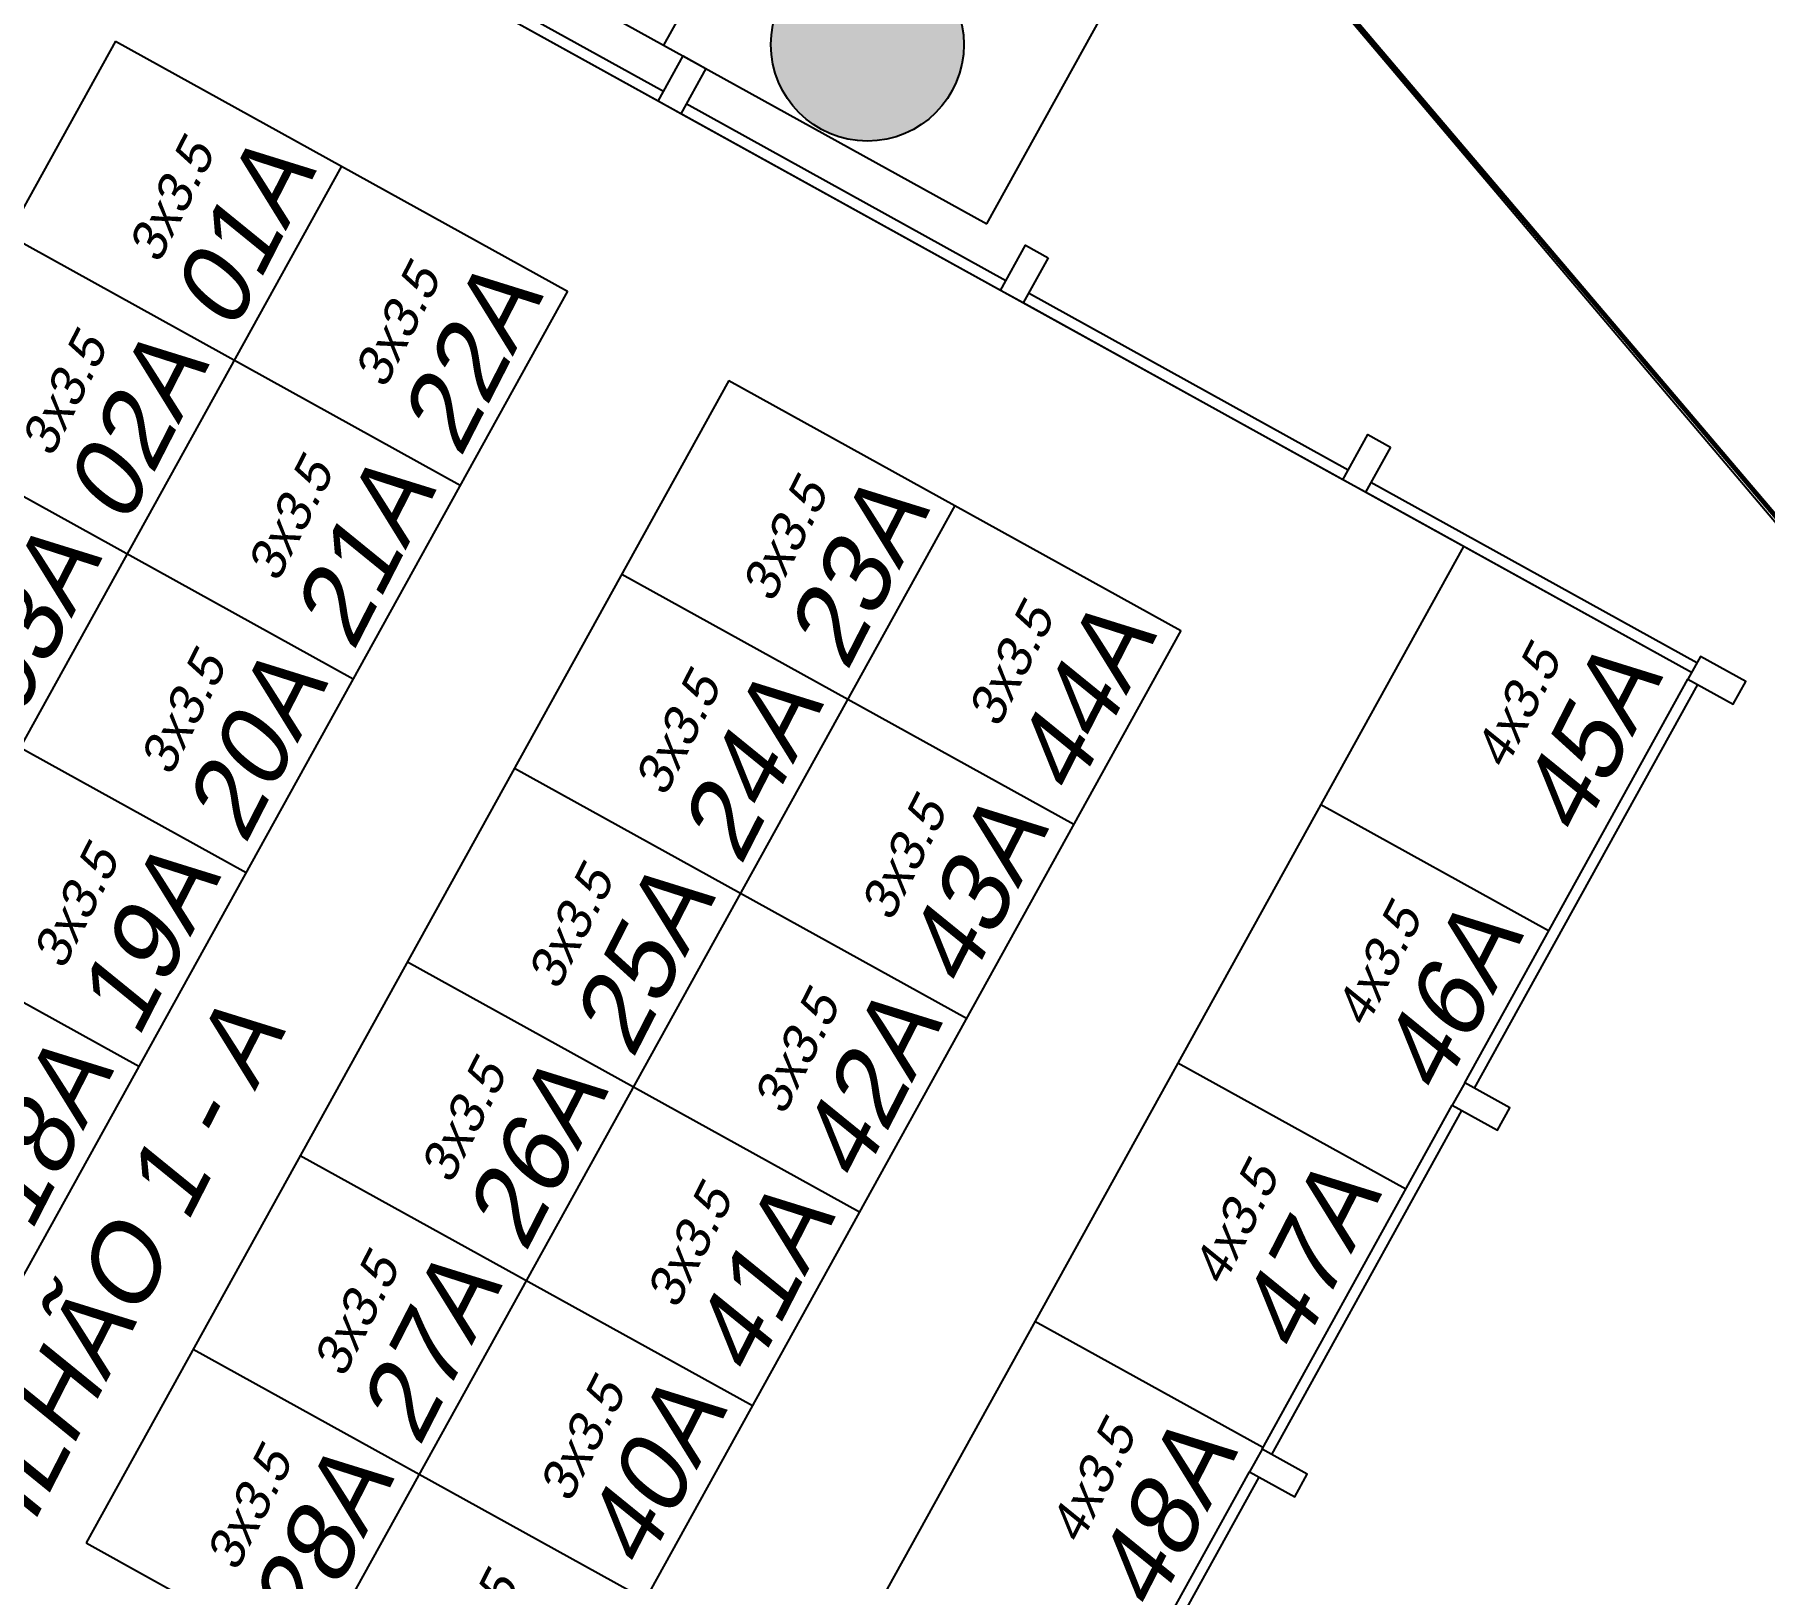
# Model space of a CAD drawing. Header units: metres. Extents: x 2113 to 5678, y -2764 to 956.
# Drawn here: x 3202.81 to 3226.25, y -1666.67 to -1645.75 of the extents above; entities that cross this region are included whole.
import ezdxf

# ---------------------------------------------------------------- set-up
doc = ezdxf.new("R2010")
doc.units = ezdxf.units.M
doc.header["$MEASUREMENT"] = 0
for name, color, linetype in [('_SETOR A', 1, 'Continuous'), ('_SETOR I', 134, 'Continuous'), ('PAREDE', 7, 'Continuous'), ('Pilares-Vigas', 5, 'Continuous'), ('TXT_QUADRAFISCAL_5000', 7, 'Continuous')]:
    doc.layers.add(name, color=color, linetype=linetype)
doc.layers.add('A - Mobiliário Fixo', color=252, linetype='Continuous', lineweight=5)
doc.styles.add('util2000', font='arial.ttf', dxfattribs={"oblique": 12.000028})

# ---------------------------------------------------------------- blocks, each defined once
blk = doc.blocks.new('GINASIO')
at = {"layer": 'A - Mobiliário Fixo'}
blk.add_line((3749.176, -1192.545), (3749.255, -1192.535), dxfattribs=at)
at = {"layer": 'PAREDE', "ltscale": 5}
for p, q in [((3729.142, -1178.095), (3729.142, -1183.42)), ((3729.292, -1178.095), (3729.292, -1183.42)), ((3729.142, -1183.77), (3729.142, -1189.095)), ((3729.292, -1183.77), (3729.292, -1189.095)), ((3729.142, -1189.445), (3729.142, -1195.695)), ((3729.292, -1189.445), (3729.292, -1195.695)), ((3729.292, -1195.795), (3734.342, -1195.795)), ((3734.692, -1195.795), (3739.642, -1195.795)), ((3739.992, -1195.795), (3744.942, -1195.795)), ((3745.292, -1195.795), (3750.242, -1195.795)), ((3729.292, -1195.945), (3734.342, -1195.945)), ((3734.692, -1195.945), (3739.642, -1195.945)), ((3739.992, -1195.945), (3744.942, -1195.945)), ((3745.292, -1195.945), (3750.242, -1195.945))]:
    blk.add_line(p, q, dxfattribs=at)
at = {"layer": 'Pilares-Vigas'}
for points in [[(3729.292, -1183.42), (3728.592, -1183.42), (3728.592, -1183.77), (3729.292, -1183.77), (3729.292, -1183.42)], [(3729.292, -1189.095), (3728.592, -1189.095), (3728.592, -1189.445), (3729.292, -1189.445), (3729.292, -1189.095)], [(3729.292, -1195.695), (3728.592, -1195.695), (3728.592, -1196.045), (3729.292, -1196.045), (3729.292, -1195.695)], [(3734.342, -1196.495), (3734.342, -1195.795), (3734.692, -1195.795), (3734.692, -1196.495), (3734.342, -1196.495)], [(3739.642, -1196.495), (3739.642, -1195.795), (3739.992, -1195.795), (3739.992, -1196.495), (3739.642, -1196.495)], [(3744.942, -1196.495), (3744.942, -1195.795), (3745.292, -1195.795), (3745.292, -1196.495), (3744.942, -1196.495)]]:
    blk.add_lwpolyline(points, dxfattribs=at)

msp = doc.modelspace()

# ---------------------------------------------------------------- hatches: boundary and pattern name
at = {"layer": '_SETOR I'}
h = msp.add_hatch(color=256, dxfattribs=at)
h.dxf.hatch_style = 1
h.paths.add_polyline_path([(3215.399, -1645.98, 1), (3212.791, -1645.795, 1)])

# ---------------------------------------------------------------- linework, layer by layer
msp.add_line((3225.262, -1654.397), (3204.263, -1642.783))
at = {"color": 1, "lineweight": 60, "flags": 128}
msp.add_lwpolyline([(3065.665, -1651.787), (3110.846, -1600.623), (3138.766, -1591.051), (3171.139, -1599.714), (3179.692, -1605.223), (3195.186, -1607.062), (3196.62, -1607.825), (3202.187, -1597.432), (3206.36, -1597.996), (3199.753, -1613.792), (3201.123, -1622.494), (3235.8, -1663.352), (3214.657, -1684.321), (3216.961, -1686.594), (3212.648, -1690.742), (3210.364, -1688.49), (3205.322, -1693.604), (3236.398, -1711.668)], dxfattribs=at)
msp.add_lwpolyline([(3201.123, -1622.494), (3232.329, -1659.367)])
at = {"layer": '_SETOR A'}
for p, q in [((3203.905, -1645.842), (3195.193, -1661.593)), ((3203.905, -1645.842), (3210.03, -1649.23)), ((3206.967, -1647.536), (3198.256, -1663.287)), ((3202.453, -1648.467), (3208.578, -1651.855)), ((3210.03, -1649.23), (3201.319, -1664.981)), ((3212.218, -1650.44), (3203.507, -1666.191)), ((3212.218, -1650.44), (3218.344, -1653.827)), ((3201.001, -1651.092), (3207.127, -1654.48)), ((3215.281, -1652.133), (3206.569, -1667.885)), ((3222.173, -1652.688), (3202.161, -1688.873)), ((3210.766, -1653.065), (3216.892, -1656.453)), ((3199.549, -1653.718), (3205.675, -1657.105)), ((3218.344, -1653.827), (3209.632, -1669.579)), ((3209.314, -1655.69), (3215.44, -1659.078)), ((3223.326, -1657.897), (3220.237, -1656.189)), ((3198.097, -1656.343), (3204.223, -1659.731)), ((3207.862, -1658.315), (3213.988, -1661.703)), ((3221.391, -1661.397), (3218.301, -1659.689)), ((3206.41, -1660.941), (3212.536, -1664.328)), ((3219.455, -1664.898), (3216.366, -1663.189)), ((3204.959, -1663.566), (3211.084, -1666.954)), ((3203.507, -1666.191), (3209.632, -1669.579))]:
    msp.add_line(p, q, dxfattribs=at)
at = {"layer": '_SETOR I'}
for p, q in [((3211.337, -1645.896), (3213.757, -1641.52)), ((3206.962, -1643.476), (3215.713, -1648.315)), ((3215.713, -1648.315), (3218.132, -1643.94))]:
    msp.add_line(p, q, dxfattribs=at)
msp.add_circle((3214.095, -1645.887), 1.307, dxfattribs=at)
at = {"layer": 'TXT_QUADRAFISCAL_5000', "lineweight": 100}
msp.add_circle((3163.675, -1737.551), 237.953, dxfattribs=at)
msp.add_circle((3163.675, -1737.551), 237.953, dxfattribs=at)

# ---------------------------------------------------------------- block references
at = {"layer": '_SETOR A', "rotation": 151.0553157846748}
msp.add_blockref('GINASIO', (5909.996, -4505.669), dxfattribs=at)

# ---------------------------------------------------------------- texts
at = {"layer": '_SETOR A', "char_height": 0.5, "attachment_point": 7, "rotation": 62.9023, "style": 'util2000'}
for s, insert in [('{\\f@Arial Unicode MS|b0|i0|c0|p34;3x3.5}', (3204.494, -1648.877)), ('{\\f@Arial Unicode MS|b0|i0|c0|p34;3x3.5}', (3207.557, -1650.571)), ('{\\f@Arial Unicode MS|b0|i0|c0|p34;3x3.5}', (3203.042, -1651.502)), ('{\\f@Arial Unicode MS|b0|i0|c0|p34;3x3.5}', (3206.105, -1653.196)), ('{\\f@Arial Unicode MS|b0|i0|c0|p34;3x3.5}', (3212.807, -1653.474)), ('{\\f@Arial Unicode MS|b0|i0|c0|p34;3x3.5}', (3215.87, -1655.168)), ('{\\f@Arial Unicode MS|b0|i0|c0|p34;3x3.5}', (3204.653, -1655.821)), ('{\\f@Arial Unicode MS|b0|i0|c0|p34;4x3.5}', (3222.74, -1655.738)), ('{\\f@Arial Unicode MS|b0|i0|c0|p34;3x3.5}', (3211.355, -1656.1)), ('{\\f@Arial Unicode MS|b0|i0|c0|p34;3x3.5}', (3214.418, -1657.794)), ('{\\f@Arial Unicode MS|b0|i0|c0|p34;3x3.5}', (3203.201, -1658.446)), ('{\\f@Arial Unicode MS|b0|i0|c0|p34;3x3.5}', (3209.904, -1658.725)), ('{\\f@Arial Unicode MS|b0|i0|c0|p34;4x3.5}', (3220.853, -1659.238)), ('{\\f@Arial Unicode MS|b0|i0|c0|p34;3x3.5}', (3212.966, -1660.419)), ('{\\f@Arial Unicode MS|b0|i0|c0|p34;3x3.5}', (3208.452, -1661.35)), ('{\\f@Arial Unicode MS|b0|i0|c0|p34;4x3.5}', (3218.917, -1662.739)), ('{\\f@Arial Unicode MS|b0|i0|c0|p34;3x3.5}', (3211.514, -1663.044)), ('{\\f@Arial Unicode MS|b0|i0|c0|p34;3x3.5}', (3207, -1663.975)), ('{\\f@Arial Unicode MS|b0|i0|c0|p34;3x3.5}', (3210.063, -1665.669)), ('{\\f@Arial Unicode MS|b0|i0|c0|p34;4x3.5}', (3216.981, -1666.239)), ('{\\f@Arial Unicode MS|b0|i0|c0|p34;3x3.5}', (3205.548, -1666.601)), ('{\\f@Arial Unicode MS|b0|i0|c0|p34;3x3.5}', (3208.611, -1668.295))]:
    msp.add_mtext(s, dxfattribs=dict(at, insert=insert))
at = {"layer": '_SETOR A', "char_height": 0.7, "attachment_point": 7, "rotation": 62.9023, "style": 'util2000'}
for s, insert, width in [('{\\f@Arial Unicode MS|b0|i0|c0|p34;\\P\\H1.4286x;01A}', (3205.516, -1649.811), 1.45529), ('{\\f@Arial Unicode MS|b0|i0|c0|p34;\\P\\H1.4286x;22A}', (3208.579, -1651.505), 1.45529), ('{\\f@Arial Unicode MS|b0|i0|c0|p34;\\P\\H1.4286x;02A}', (3204.064, -1652.436), 1.45529), ('{\\f@Arial Unicode MS|b0|i0|c0|p34;\\P\\H1.4286x;21A}', (3207.127, -1654.13), 1.45529), ('{\\f@Arial Unicode MS|b0|i0|c0|p34;\\P\\H1.4286x;23A}', (3213.829, -1654.408), 1.45529), ('{\\f@Arial Unicode MS|b0|i0|c0|p34;\\P\\H1.4286x;03A}', (3202.612, -1655.061), 1.45529), ('{\\f@Arial Unicode MS|b0|i0|c0|p34;\\P\\H1.4286x;44A}', (3216.892, -1656.102), 1.45529), ('{\\f@Arial Unicode MS|b0|i0|c0|p34;\\P\\H1.4286x;20A}', (3205.675, -1656.755), 1.45529), ('{\\f@Arial Unicode MS|b0|i0|c0|p34;\\P\\H1.4286x;45A}', (3223.762, -1656.672), 1.45529), ('{\\f@Arial Unicode MS|b0|i0|c0|p34;\\P\\H1.4286x;24A}', (3212.377, -1657.034), 1.45529), ('{\\f@Arial Unicode MS|b0|i0|c0|p34;\\P\\H1.4286x;43A}', (3215.44, -1658.728), 1.45529), ('{\\f@Arial Unicode MS|b0|i0|c0|p34;\\P\\H1.4286x;19A}', (3204.223, -1659.38), 1.45529), ('{\\f@Arial Unicode MS|b0|i0|c0|p34;\\P\\H1.4286x;25A}', (3210.925, -1659.659), 1.45529), ('{\\f@Arial Unicode MS|b0|i0|c0|p34;\\P\\H1.4286x;46A}', (3221.875, -1660.172), 1.45529), ('{\\f@Arial Unicode MS|b0|i0|c0|p34;\\P\\H1.4286x;PAVILHÃO 1 - A}', (3201.527, -1668.45), 16.46378), ('{\\f@Arial Unicode MS|b0|i0|c0|p34;\\P\\H1.4286x;42A}', (3213.988, -1661.353), 1.45529), ('{\\f@Arial Unicode MS|b0|i0|c0|p34;\\P\\H1.4286x;18A}', (3202.771, -1662.006), 1.45529), ('{\\f@Arial Unicode MS|b0|i0|c0|p34;\\P\\H1.4286x;26A}', (3209.473, -1662.284), 1.45529), ('{\\f@Arial Unicode MS|b0|i0|c0|p34;\\P\\H1.4286x;47A}', (3219.939, -1663.672), 1.45529), ('{\\f@Arial Unicode MS|b0|i0|c0|p34;\\P\\H1.4286x;41A}', (3212.536, -1663.978), 1.45529), ('{\\f@Arial Unicode MS|b0|i0|c0|p34;\\P\\H1.4286x;27A}', (3208.022, -1664.909), 1.45529), ('{\\f@Arial Unicode MS|b0|i0|c0|p34;\\P\\H1.4286x;40A}', (3211.084, -1666.603), 1.45529), ('{\\f@Arial Unicode MS|b0|i0|c0|p34;\\P\\H1.4286x;48A}', (3218.003, -1667.173), 1.45529), ('{\\f@Arial Unicode MS|b0|i0|c0|p34;\\P\\H1.4286x;28A}', (3206.57, -1667.535), 1.45529)]:
    msp.add_mtext(s, dxfattribs=dict(at, insert=insert, width=width))

doc.saveas('drawing.dxf')
